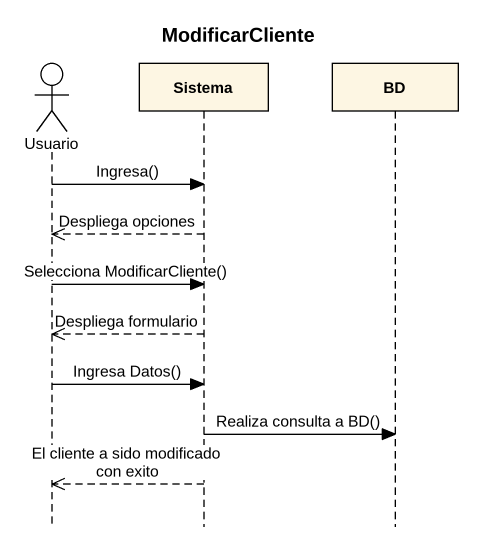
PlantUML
@startuml
title ModificarCliente
hide footbox
actor Usuario
participant Sistema
participant BD

Usuario -> Sistema : Ingresa()
Sistema -->> Usuario : Despliega opciones
Usuario -> Sistema : Selecciona ModificarCliente()
Sistema -->> Usuario : Despliega formulario
Usuario -> Sistema : Ingresa Datos()
Sistema -> BD : Realiza consulta a BD()
Sistema -->> Usuario : El cliente a sido modificado con exito
@enduml
